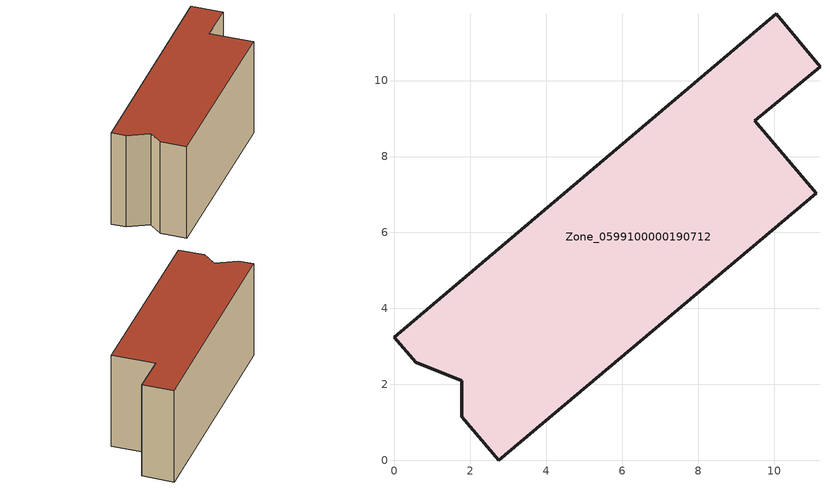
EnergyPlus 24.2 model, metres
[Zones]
Zone_0599100000190712
 floor ground (C_G): 0,3.24 10.05,11.76 11.21,10.36 9.48,8.94 11.11,7.03 2.74,0 1.77,1.14 1.77,2.1 0.56,2.58 z0
 wall outside (C_F): 9.48,8.94 11.21,10.36 10.05,11.76 0,3.24 0.56,2.58 1.77,2.1 1.77,1.14 2.74,0 11.11,7.03 9.48,8.94 z0:5.75
 roof outside (C_R): 1.77,1.14 2.74,0 11.11,7.03 9.48,8.94 11.21,10.36 10.05,11.76 0,3.24 0.56,2.58 1.77,2.1 z5.75
[BUILDING]
Pand.0599100000190712: North Axis=0; Terrain=City; Loads Convergence Tolerance Value=0.04; Temperature Convergence Tolerance Value=0.4; Solar Distribution=FullExterior; Maximum Number of Warmup Days=25; Minimum Number of Warmup Days=1
[Site:Location]
Rotterdam.The.Hague.AP_ZH_NLD Design_Conditions: Latitude=51.96; Longitude=4.45; Time Zone=1; Elevation=-4.5
[SITE:GROUNDTEMPERATURE:BUILDINGSURFACE]
18, 18, 18, 18, 18, 18, 18, 18, 18, 18, 18, 18
[MATERIAL] Thermal Absorptance=0.9; Solar Absorptance=0.7; Visible Absorptance=0.7
Name | Roughness | Thickness | Conductivity | Density | Specific Heat
G.TI.1946 | MediumSmooth | 0.15 | 1 | 540 | 1210
F.TI.1946 | Rough | 0.3 | 0.857143 | 1920 | 840
R.TI.1946 | MediumRough | 0.2 | 0.1 | 1500 | 1000
[CONSTRUCTION]
C_G: G.TI.1946
C_F: F.TI.1946
C_R: R.TI.1946
[ZONE]
Zone_0599100000190712: Type=1; Multiplier=1; Ceiling Height=Autocalculate; Volume=Autocalculate; Floor Area=autocalculate; Part of Total Floor Area=Yes
[ZONEINFILTRATION:DESIGNFLOWRATE]
Infil_Zone_0599100000190712: Zone or ZoneList or Space or SpaceList=Zone_0599100000190712; Schedule=AlwaysOn; Design Flow Rate Calculation Method=Flow/Area; Flow Rate per Floor Area=0.003; Constant Term Coefficient=1; Temperature Term Coefficient=0; Velocity Term Coefficient=0; Velocity Squared Term Coefficient=0
[HVACTEMPLATE:ZONE:IDEALLOADSAIRSYSTEM]
Zone_0599100000190712: Maximum Heating Supply Air Temperature=50; Minimum Cooling Supply Air Temperature=13; Maximum Heating Supply Air Humidity Ratio=0.0156; Minimum Cooling Supply Air Humidity Ratio=0.0077; Heating Limit=NoLimit; Cooling Limit=NoLimit; Dehumidification Control Type=ConstantSensibleHeatRatio; Cooling Sensible Heat Ratio=0.7; Dehumidification Setpoint=60; Humidification Control Type=None; Humidification Setpoint=30; Outdoor Air Method=None; Outdoor Air Flow Rate per Person=0.00944; Outdoor Air Flow Rate per Zone Floor Area=0; Outdoor Air Flow Rate per Zone=0; Demand Controlled Ventilation Type=None; Outdoor Air Economizer Type=NoEconomizer; Heat Recovery Type=None; Sensible Heat Recovery Effectiveness=0.7; Latent Heat Recovery Effectiveness=0.65
[ZONECONTROL:THERMOSTAT]
ThermostatControl_Zone_0599100000190712: Zone or ZoneList=Zone_0599100000190712; Control Type Schedule=DualSetpointControlType; Control 1=Thermostat_Zone_0599100000190712; Temperature Difference Between Cutout And Setpoint=0
[THERMOSTATSETPOINT:DUALSETPOINT]
Thermostat_Zone_0599100000190712: Heating Setpoint Temperature Schedule=HeatingSetpoint_Zone_0599100000190712; Cooling Setpoint Temperature Schedule=CoolingSetpoint_Zone_0599100000190712
[SCHEDULE:COMPACT]
HeatingSetpoint_Zone_0599100000190712: Through: 12/31, For: AllDays, Until: 24:00, 21
CoolingSetpoint_Zone_0599100000190712: Through: 12/31, For: AllDays, Until: 24:00, 24
DualSetpointControlType: Through: 12/31, For: AllDays, Until: 24:00, 4
AlwaysOn: Through: 12/31, For: AllDays, Until: 24:00, 1
